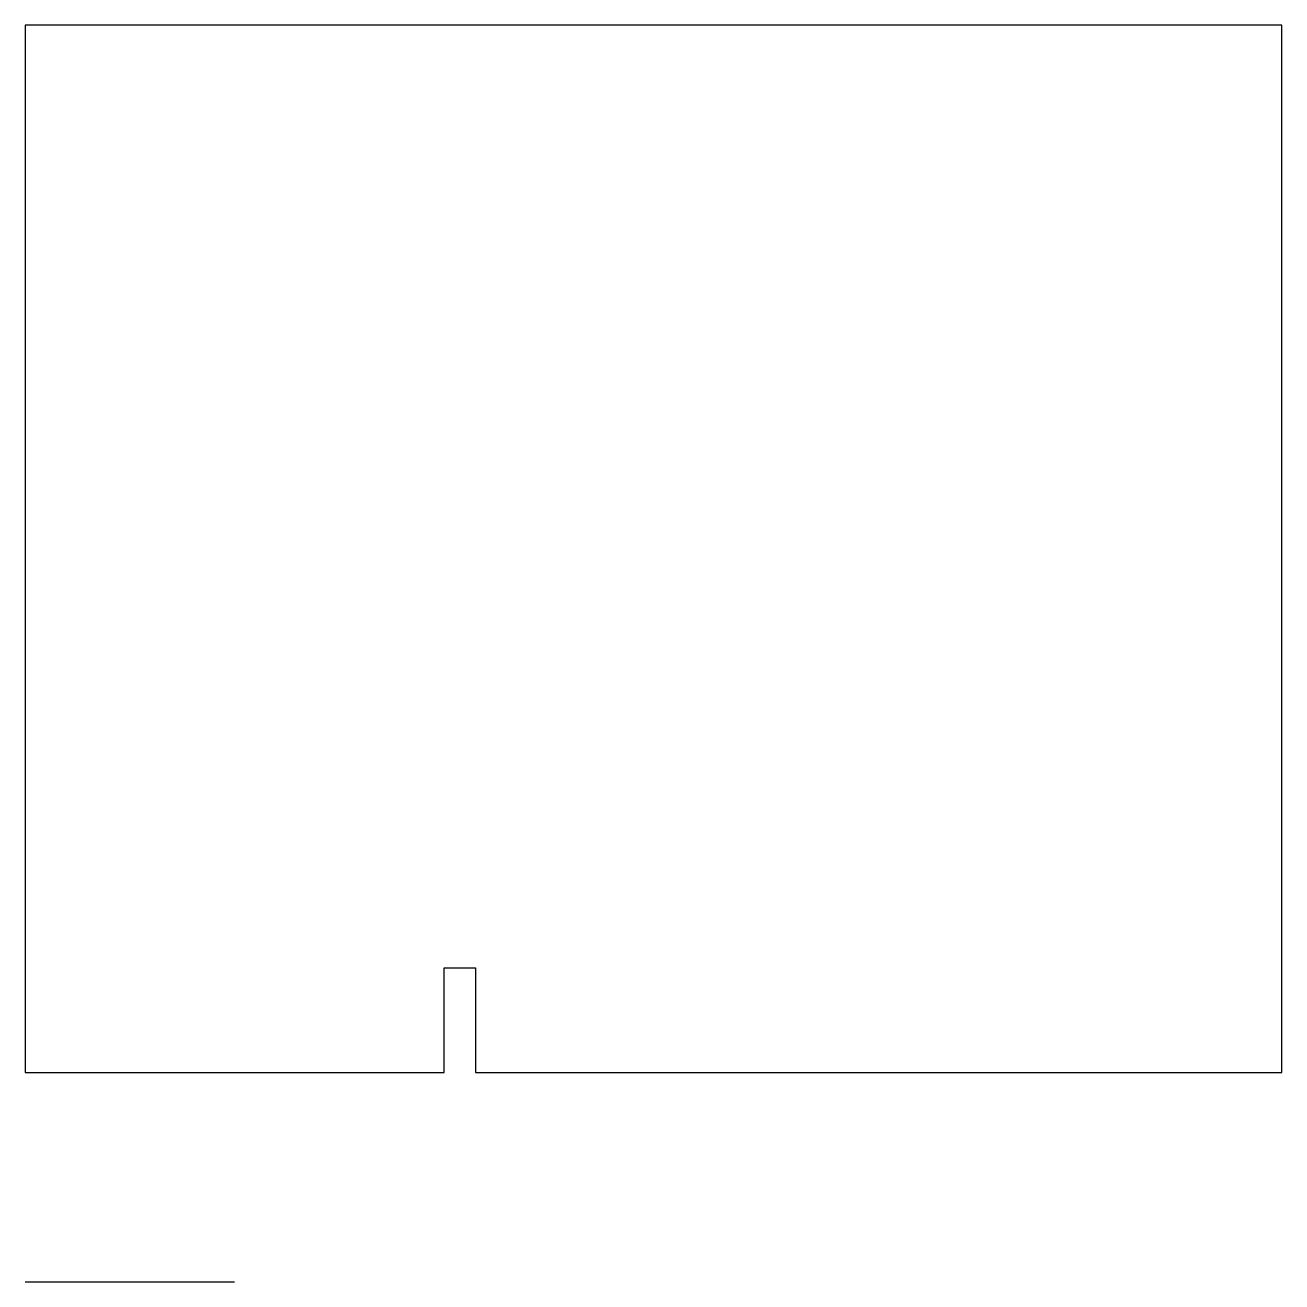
# Model space of a CAD drawing. Header units: metres. Extents: x 0 to 6, y -1 to 5.
import ezdxf

# ---------------------------------------------------------------- set-up
doc = ezdxf.new("R2010")
doc.units = ezdxf.units.M

msp = doc.modelspace()

# ---------------------------------------------------------------- linework, layer by layer
at = {"layer": 'HSS_BOUNDARY'}
msp.add_lwpolyline([(0, 0), (2, 0), (2, 0.5), (2.15, 0.5), (2.15, 0), (6, 0), (6, 5), (0, 5)], close=True, dxfattribs=at)
at = {"layer": 'HSS_REFERENCE'}
msp.add_line((0, -1), (1, -1), dxfattribs=at)

doc.saveas('drawing.dxf')
